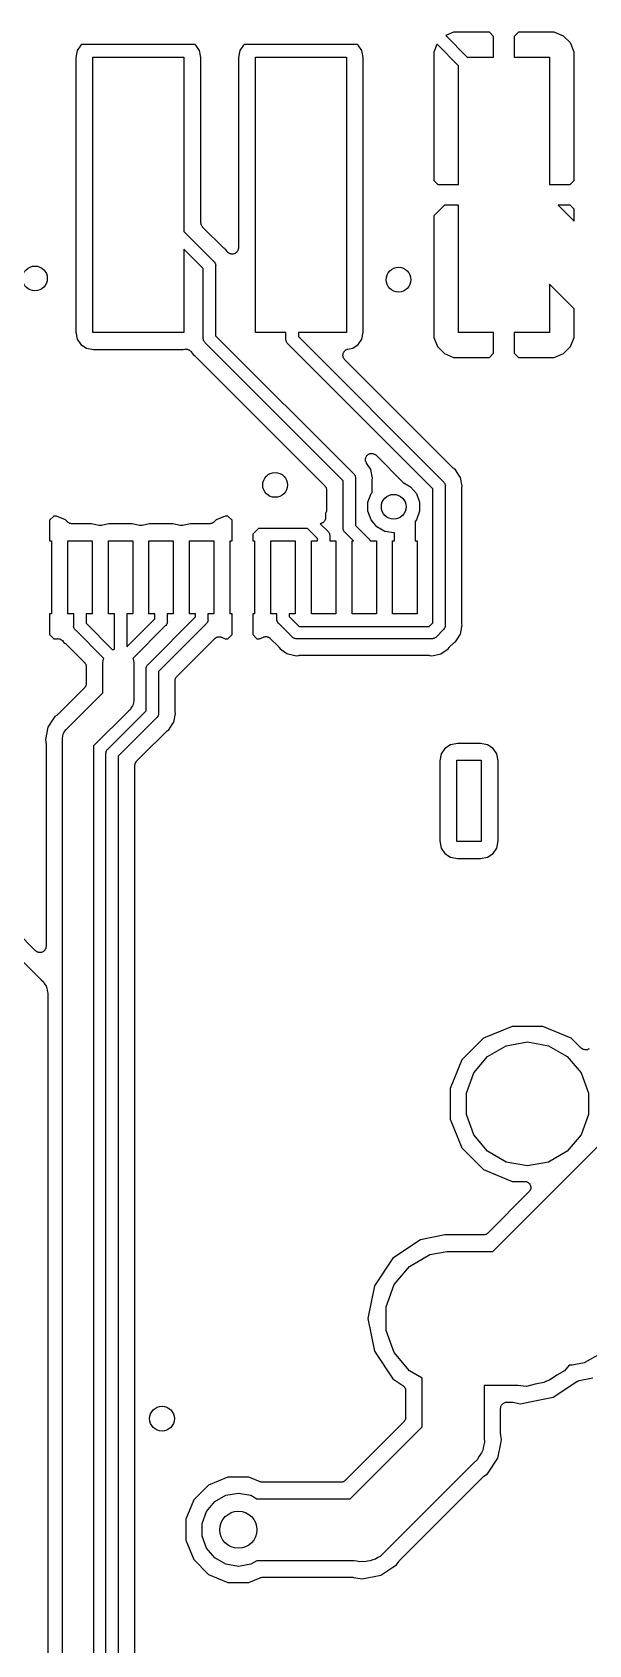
# Model space of a CAD drawing. Extents: x 86.1 to 122.5, y -104.2 to -55.1.
# Drawn here: x 99.31 to 106.16, y -91.46 to -71.62 of the extents above; entities that cross this region are included whole.
import ezdxf

# ---------------------------------------------------------------- set-up
doc = ezdxf.new("R2010")
doc.units = 0
doc.header["$MEASUREMENT"] = 0
doc.layers.add('BLACK', color=7, linetype='CONTINUOUS')

msp = doc.modelspace()

# ---------------------------------------------------------------- linework, layer by layer
at = {"layer": 'BLACK', "linetype": 'CONTINUOUS'}
for p, q in [((99.9062, -71.7804), (99.8613, -71.8476)), ((99.915, -71.7745), (99.9062, -71.7804)), ((101.31, -71.7745), (99.915, -71.7745)), ((101.319, -71.7804), (101.31, -71.7745)), ((101.364, -71.8476), (101.319, -71.7804)), ((101.906, -71.7804), (101.861, -71.8476)), ((101.915, -71.7745), (101.906, -71.7804)), ((103.31, -71.7745), (101.915, -71.7745)), ((103.319, -71.7804), (103.31, -71.7745)), ((103.364, -71.8476), (103.319, -71.7804)), ((104.286, -71.7745), (104.248, -71.8663)), ((104.293, -71.7745), (104.286, -71.7745)), ((104.553, -72.0347), (104.293, -71.7745)), ((104.492, -71.6221), (104.396, -71.6621)), ((104.396, -71.6621), (104.66, -71.9269)), ((104.935, -71.6221), (104.492, -71.6221)), ((104.986, -71.6727), (104.935, -71.6221)), ((104.986, -71.9269), (104.986, -71.6727)), ((105.29, -71.6221), (105.24, -71.6727)), ((105.24, -71.6727), (105.24, -71.9269)), ((105.733, -71.6221), (105.29, -71.6221)), ((105.845, -71.6685), (105.733, -71.6221)), ((105.931, -71.7542), (105.845, -71.6685)), ((105.977, -71.8663), (105.931, -71.7542)), ((99.8613, -71.8476), (99.844, -71.9344)), ((99.844, -71.9344), (99.844, -75.3094)), ((100.053, -75.3169), (100.053, -71.9269)), ((100.053, -71.9269), (101.173, -71.9269)), ((101.173, -71.9269), (101.173, -74.0741)), ((101.381, -71.9344), (101.364, -71.8476)), ((101.381, -73.9639), (101.381, -71.9344)), ((101.861, -71.8476), (101.844, -71.9344)), ((101.844, -71.9344), (101.844, -74.2758)), ((102.053, -75.3169), (102.053, -71.9269)), ((102.053, -71.9269), (103.173, -71.9269)), ((103.173, -71.9269), (103.173, -75.3169)), ((103.368, -71.866), (103.364, -71.8476)), ((103.368, -71.866), (103.368, -71.866)), ((103.381, -71.9344), (103.368, -71.866)), ((103.381, -75.3094), (103.381, -71.9344)), ((104.248, -71.8663), (104.248, -73.4443)), ((104.66, -71.9269), (104.986, -71.9269)), ((105.24, -71.9269), (105.673, -71.9269)), ((105.673, -71.9269), (105.673, -73.4949)), ((105.977, -73.4443), (105.977, -71.8663)), ((104.553, -73.4949), (104.553, -72.0347)), ((104.248, -73.4443), (104.299, -73.4949)), ((104.299, -73.4949), (104.553, -73.4949)), ((105.673, -73.4949), (105.927, -73.4949)), ((105.927, -73.4949), (105.977, -73.4443)), ((104.381, -73.7489), (104.248, -73.8821)), ((104.553, -73.7489), (104.381, -73.7489)), ((104.553, -75.3169), (104.553, -73.7489)), ((105.779, -73.7489), (105.977, -73.9479)), ((105.927, -73.7489), (105.779, -73.7489)), ((105.977, -73.7995), (105.927, -73.7489)), ((101.382, -73.9672), (101.381, -73.9639)), ((101.382, -73.9705), (101.382, -73.9672)), ((101.384, -73.9801), (101.382, -73.9705)), ((101.386, -73.9899), (101.384, -73.9801)), ((104.248, -73.8821), (104.248, -75.3775)), ((105.977, -73.9479), (105.977, -73.7995)), ((101.173, -74.0741), (101.54, -74.4412)), ((101.388, -73.9928), (101.386, -73.9899)), ((101.389, -73.9961), (101.388, -73.9928)), ((101.394, -74.0042), (101.389, -73.9961)), ((101.399, -74.0129), (101.394, -74.0042)), ((101.402, -74.015), (101.399, -74.0129)), ((101.404, -74.0178), (101.402, -74.015)), ((101.661, -74.2751), (101.404, -74.0178)), ((101.412, -74.529), (101.173, -74.2897)), ((101.173, -74.2897), (101.173, -75.3169)), ((101.667, -74.2794), (101.661, -74.2751)), ((101.673, -74.2846), (101.667, -74.2794)), ((101.69, -74.296), (101.673, -74.2846)), ((101.701, -74.3131), (101.69, -74.296)), ((101.704, -74.3181), (101.701, -74.3131)), ((101.701, -74.3131), (101.701, -74.3131)), ((101.707, -74.3212), (101.704, -74.3181)), ((101.709, -74.3248), (101.707, -74.3212)), ((101.716, -74.3307), (101.709, -74.3248)), ((101.723, -74.3373), (101.716, -74.3307)), ((101.727, -74.3391), (101.723, -74.3373)), ((101.73, -74.3418), (101.727, -74.3391)), ((101.738, -74.3449), (101.73, -74.3418)), ((101.746, -74.349), (101.738, -74.3449)), ((101.751, -74.3494), (101.746, -74.349)), ((101.755, -74.3509), (101.751, -74.3494)), ((101.764, -74.3509), (101.755, -74.3509)), ((101.773, -74.3519), (101.764, -74.3509)), ((101.777, -74.3509), (101.773, -74.3519)), ((101.781, -74.3509), (101.777, -74.3509)), ((101.79, -74.3477), (101.781, -74.3509)), ((101.799, -74.3456), (101.79, -74.3477)), ((101.802, -74.3432), (101.799, -74.3456)), ((101.806, -74.3418), (101.802, -74.3432)), ((101.813, -74.3359), (101.806, -74.3418)), ((101.821, -74.3309), (101.813, -74.3359)), ((101.823, -74.3275), (101.821, -74.3309)), ((101.826, -74.3248), (101.823, -74.3275)), ((101.831, -74.3169), (101.826, -74.3248)), ((101.836, -74.3095), (101.831, -74.3169)), ((101.837, -74.3055), (101.836, -74.3095)), ((101.839, -74.3019), (101.837, -74.3055)), ((101.841, -74.2929), (101.839, -74.3019)), ((101.844, -74.2841), (101.841, -74.2929)), ((101.844, -74.2758), (101.843, -74.2799)), ((101.843, -74.2799), (101.844, -74.2841)), ((101.412, -75.3831), (101.412, -74.529)), ((101.54, -74.4412), (101.548, -74.4477)), ((101.548, -74.4477), (101.553, -74.4565)), ((101.553, -74.4565), (101.558, -74.4647)), ((101.558, -74.4647), (101.559, -74.468)), ((101.559, -74.468), (101.561, -74.471)), ((101.561, -74.471), (101.563, -74.4809)), ((101.563, -74.4809), (101.565, -74.4907)), ((101.565, -74.4907), (101.564, -74.5007)), ((101.564, -74.5007), (101.564, -75.3549)), ((105.977, -75.0255), (105.673, -74.7207)), ((105.673, -74.7207), (105.673, -75.3169)), ((105.977, -75.3775), (105.977, -75.0255)), ((99.844, -75.3094), (99.8613, -75.3962)), ((101.173, -75.3169), (100.053, -75.3169)), ((101.564, -75.3549), (103.261, -77.0517)), ((102.429, -75.3169), (102.053, -75.3169)), ((102.429, -75.394), (102.429, -75.3169)), ((103.173, -75.3169), (102.582, -75.3169)), ((102.582, -75.3169), (102.582, -75.3658)), ((102.582, -75.3658), (104.366, -77.1501)), ((103.364, -75.3962), (103.381, -75.3094)), ((104.986, -75.3169), (104.553, -75.3169)), ((104.986, -75.5711), (104.986, -75.3169)), ((105.673, -75.3169), (105.24, -75.3169)), ((105.24, -75.3169), (105.24, -75.5711)), ((99.8613, -75.3962), (99.9062, -75.4634)), ((99.9062, -75.4634), (99.9734, -75.5083)), ((99.9734, -75.5083), (100.06, -75.5256)), ((100.06, -75.5256), (101.165, -75.5256)), ((101.165, -75.5256), (101.186, -75.5215)), ((101.186, -75.5215), (101.191, -75.5214)), ((101.191, -75.5214), (101.196, -75.5202)), ((101.196, -75.5202), (101.204, -75.5211)), ((101.204, -75.5211), (101.212, -75.5209)), ((101.212, -75.5209), (101.217, -75.5225)), ((101.217, -75.5225), (101.222, -75.523)), ((101.222, -75.523), (101.229, -75.5267)), ((101.229, -75.5267), (101.237, -75.5294)), ((101.237, -75.5294), (101.241, -75.5325)), ((101.241, -75.5325), (101.246, -75.5348)), ((101.246, -75.5348), (101.252, -75.5408)), ((101.252, -75.5408), (101.258, -75.546)), ((101.258, -75.546), (101.261, -75.5502)), ((101.261, -75.5502), (101.264, -75.5539)), ((101.264, -75.5539), (101.287, -75.5879)), ((101.411, -75.3932), (101.412, -75.3831)), ((101.414, -75.403), (101.411, -75.3932)), ((101.416, -75.4129), (101.414, -75.403)), ((101.417, -75.4159), (101.416, -75.4129)), ((101.418, -75.4192), (101.417, -75.4159)), ((101.424, -75.4274), (101.418, -75.4192)), ((101.429, -75.4362), (101.424, -75.4274)), ((101.437, -75.4427), (101.429, -75.4362)), ((103.134, -77.1395), (101.437, -75.4427)), ((102.429, -75.4041), (102.429, -75.394)), ((102.431, -75.4139), (102.429, -75.4041)), ((102.433, -75.4238), (102.431, -75.4139)), ((102.435, -75.4268), (102.433, -75.4238)), ((102.436, -75.4301), (102.435, -75.4268)), ((102.441, -75.4383), (102.436, -75.4301)), ((102.446, -75.4471), (102.441, -75.4383)), ((102.454, -75.4536), (102.446, -75.4471)), ((104.238, -77.2379), (102.454, -75.4536)), ((103.133, -75.5754), (103.134, -75.5731)), ((103.134, -75.5706), (103.139, -75.5611)), ((103.134, -75.5731), (103.134, -75.5706)), ((103.139, -75.5611), (103.144, -75.5514)), ((103.144, -75.5514), (103.146, -75.5496)), ((103.146, -75.5496), (103.147, -75.5474)), ((103.147, -75.5474), (103.155, -75.5403)), ((103.155, -75.5403), (103.163, -75.5327)), ((103.163, -75.5327), (103.165, -75.5316)), ((103.165, -75.5316), (103.167, -75.5299)), ((103.167, -75.5299), (103.177, -75.526)), ((103.177, -75.526), (103.187, -75.5215)), ((103.187, -75.5215), (103.189, -75.5213)), ((103.189, -75.5213), (103.191, -75.5204)), ((103.191, -75.5204), (103.252, -75.5083)), ((103.252, -75.5083), (103.319, -75.4634)), ((103.319, -75.4634), (103.364, -75.3962)), ((104.248, -75.3775), (104.294, -75.4896)), ((104.294, -75.4896), (104.38, -75.5753)), ((104.935, -75.6217), (104.986, -75.5711)), ((105.24, -75.5711), (105.29, -75.6217)), ((105.845, -75.5753), (105.931, -75.4896)), ((105.931, -75.4896), (105.977, -75.3775)), ((101.287, -75.5879), (101.304, -75.5993)), ((101.304, -75.5993), (101.309, -75.6045)), ((101.309, -75.6045), (101.315, -75.6088)), ((101.315, -75.6088), (102.908, -77.2014)), ((103.13, -75.5968), (103.132, -75.5861)), ((103.131, -75.5992), (103.13, -75.5968)), ((103.13, -75.6017), (103.131, -75.5992)), ((103.133, -75.6121), (103.13, -75.6017)), ((103.132, -75.5861), (103.133, -75.5754)), ((103.135, -75.6227), (103.133, -75.6121)), ((103.137, -75.6249), (103.135, -75.6227)), ((103.137, -75.6273), (103.137, -75.6249)), ((103.143, -75.6361), (103.137, -75.6273)), ((103.149, -75.6453), (103.143, -75.6361)), ((103.151, -75.6469), (103.149, -75.6453)), ((103.152, -75.649), (103.151, -75.6469)), ((103.84, -76.3364), (103.152, -75.649)), ((104.38, -75.5753), (104.492, -75.6217)), ((104.492, -75.6217), (104.935, -75.6217)), ((105.29, -75.6217), (105.733, -75.6217)), ((105.733, -75.6217), (105.845, -75.5753)), ((104.487, -76.984), (103.84, -76.3364)), ((103.84, -76.3364), (103.84, -76.3364)), ((103.409, -76.8708), (103.41, -76.8652)), ((103.409, -76.8783), (103.409, -76.8708)), ((103.409, -76.8858), (103.409, -76.8783)), ((103.41, -76.8914), (103.409, -76.8858)), ((103.41, -76.8652), (103.411, -76.8594)), ((103.41, -76.8972), (103.41, -76.8914)), ((103.414, -76.9041), (103.41, -76.8972)), ((103.411, -76.8594), (103.414, -76.8526)), ((103.414, -76.8526), (103.416, -76.8454)), ((103.415, -76.9113), (103.414, -76.9041)), ((103.419, -76.9161), (103.415, -76.9113)), ((103.416, -76.8454), (103.42, -76.8407)), ((103.421, -76.9215), (103.419, -76.9161)), ((103.42, -76.8407), (103.422, -76.8354)), ((103.473, -76.999), (103.421, -76.9215)), ((103.422, -76.8354), (103.427, -76.8301)), ((103.427, -76.8301), (103.432, -76.8241)), ((103.432, -76.8241), (103.437, -76.8208)), ((103.437, -76.8208), (103.441, -76.8167)), ((103.441, -76.8167), (103.448, -76.8135)), ((103.448, -76.8135), (103.454, -76.8094)), ((103.454, -76.8094), (103.459, -76.808)), ((103.459, -76.808), (103.465, -76.8055)), ((103.465, -76.8055), (103.472, -76.8049)), ((103.472, -76.8049), (103.48, -76.8031)), ((103.48, -76.8031), (103.485, -76.8037)), ((103.485, -76.8037), (103.491, -76.8032)), ((103.491, -76.8032), (103.498, -76.8051)), ((103.498, -76.8051), (103.506, -76.806)), ((103.506, -76.806), (103.511, -76.8085)), ((103.511, -76.8085), (103.517, -76.8101)), ((103.517, -76.8101), (103.523, -76.8144)), ((103.523, -76.8144), (103.53, -76.8177)), ((103.53, -76.8177), (103.534, -76.8219)), ((103.534, -76.8219), (103.538, -76.8252)), ((103.538, -76.8252), (103.874, -77.1607)), ((103.134, -77.6622), (103.134, -77.1395)), ((103.261, -77.0517), (103.269, -77.0582)), ((103.269, -77.0582), (103.274, -77.067)), ((103.274, -77.067), (103.28, -77.0753)), ((103.28, -77.0753), (103.281, -77.0786)), ((103.281, -77.0786), (103.282, -77.0815)), ((103.282, -77.0815), (103.284, -77.0915)), ((103.284, -77.0915), (103.287, -77.1012)), ((103.287, -77.1012), (103.286, -77.1113)), ((103.286, -77.1113), (103.286, -77.6897)), ((103.491, -77.0878), (103.473, -76.999)), ((103.489, -77.143), (103.49, -77.1356)), ((103.489, -77.2831), (103.489, -77.143)), ((103.49, -77.1356), (103.491, -77.1281)), ((103.495, -77.108), (103.491, -77.0878)), ((103.491, -77.0878), (103.491, -77.0878)), ((103.491, -77.1281), (103.495, -77.108)), ((104.366, -77.1501), (104.374, -77.1566)), ((104.374, -77.1566), (104.379, -77.1654)), ((104.494, -76.9883), (104.487, -76.984)), ((104.499, -76.9935), (104.494, -76.9883)), ((104.516, -77.0049), (104.499, -76.9935)), ((104.567, -77.0811), (104.516, -77.0049)), ((104.578, -77.0973), (104.567, -77.0811)), ((104.6, -77.2064), (104.578, -77.0973)), ((102.908, -77.2014), (102.91, -77.2041)), ((102.91, -77.2041), (102.913, -77.2063)), ((102.913, -77.2063), (102.917, -77.2149)), ((102.917, -77.2149), (102.923, -77.2231)), ((102.923, -77.2231), (102.924, -77.2263)), ((102.924, -77.2263), (102.926, -77.2292)), ((102.926, -77.2292), (102.927, -77.239)), ((102.927, -77.239), (102.93, -77.2486)), ((102.93, -77.2486), (102.93, -77.252)), ((102.93, -77.252), (102.93, -77.2553)), ((102.93, -77.2553), (102.93, -77.497)), ((103.438, -77.4032), (103.477, -77.298)), ((103.477, -77.298), (103.489, -77.2831)), ((103.874, -77.1607), (103.963, -77.2122)), ((103.963, -77.2122), (104.035, -77.298)), ((104.035, -77.298), (104.073, -77.4032)), ((104.238, -78.8861), (104.238, -77.2379)), ((104.379, -77.1654), (104.385, -77.1737)), ((104.385, -77.1737), (104.386, -77.1769)), ((104.386, -77.1769), (104.387, -77.1799)), ((104.387, -77.1799), (104.389, -77.1899)), ((104.389, -77.1899), (104.392, -77.1996)), ((104.392, -77.1996), (104.391, -77.2097)), ((104.391, -77.2097), (104.391, -78.9143)), ((104.594, -77.2414), (104.595, -77.234)), ((104.594, -78.8826), (104.594, -77.2414)), ((104.595, -77.234), (104.596, -77.2265)), ((104.596, -77.2265), (104.6, -77.2064)), ((102.92, -77.5351), (102.918, -77.5374)), ((102.918, -77.5374), (102.918, -77.5922)), ((102.922, -77.5288), (102.92, -77.5351)), ((102.926, -77.5231), (102.922, -77.5288)), ((102.927, -77.5165), (102.926, -77.5231)), ((102.929, -77.5102), (102.927, -77.5165)), ((102.93, -77.497), (102.929, -77.5036)), ((102.929, -77.5036), (102.929, -77.5102)), ((103.438, -77.5152), (103.438, -77.4032)), ((103.477, -77.6204), (103.438, -77.5152)), ((104.073, -77.5152), (104.035, -77.6204)), ((104.073, -77.4032), (104.073, -77.5152)), ((99.5704, -77.5732), (99.5198, -77.6238)), ((99.5198, -77.6238), (99.5198, -77.878)), ((99.6034, -77.5732), (99.5704, -77.5732)), ((99.7155, -77.6196), (99.6034, -77.5732)), ((99.7429, -77.647), (99.7155, -77.6196)), ((99.7456, -77.6489), (99.7429, -77.647)), ((99.7478, -77.6515), (99.7456, -77.6489)), ((99.7564, -77.6565), (99.7478, -77.6515)), ((99.7645, -77.6622), (99.7564, -77.6565)), ((99.7678, -77.6631), (99.7645, -77.6622)), ((99.7707, -77.6647), (99.7678, -77.6631)), ((99.7805, -77.6665), (99.7707, -77.6647)), ((99.7901, -77.669), (99.7805, -77.6665)), ((99.7934, -77.6687), (99.7901, -77.669)), ((99.7967, -77.6693), (99.7934, -77.6687)), ((100.035, -77.6693), (99.7967, -77.6693)), ((100.128, -77.6878), (100.035, -77.6693)), ((100.13, -77.6878), (100.128, -77.6878)), ((100.131, -77.6883), (100.13, -77.6878)), ((100.143, -77.6881), (100.131, -77.6883)), ((100.154, -77.6883), (100.143, -77.6881)), ((100.156, -77.6878), (100.154, -77.6883)), ((100.158, -77.6878), (100.156, -77.6878)), ((100.25, -77.6693), (100.158, -77.6878)), ((100.535, -77.6693), (100.25, -77.6693)), ((100.628, -77.6878), (100.535, -77.6693)), ((100.63, -77.6878), (100.628, -77.6878)), ((100.631, -77.6883), (100.63, -77.6878)), ((100.643, -77.6881), (100.631, -77.6883)), ((100.654, -77.6883), (100.643, -77.6881)), ((100.656, -77.6878), (100.654, -77.6883)), ((100.658, -77.6878), (100.656, -77.6878)), ((100.75, -77.6693), (100.658, -77.6878)), ((101.035, -77.6693), (100.75, -77.6693)), ((101.128, -77.6878), (101.035, -77.6693)), ((101.13, -77.6878), (101.128, -77.6878)), ((101.131, -77.6883), (101.13, -77.6878)), ((101.143, -77.6881), (101.131, -77.6883)), ((101.154, -77.6883), (101.143, -77.6881)), ((101.156, -77.6878), (101.154, -77.6883)), ((101.158, -77.6878), (101.156, -77.6878)), ((101.25, -77.6693), (101.158, -77.6878)), ((101.489, -77.6693), (101.25, -77.6693)), ((101.492, -77.6687), (101.489, -77.6693)), ((101.495, -77.669), (101.492, -77.6687)), ((101.505, -77.6665), (101.495, -77.669)), ((101.515, -77.6647), (101.505, -77.6665)), ((101.518, -77.6631), (101.515, -77.6647)), ((101.521, -77.6622), (101.518, -77.6631)), ((101.529, -77.6565), (101.521, -77.6622)), ((101.538, -77.6515), (101.529, -77.6565)), ((101.54, -77.6489), (101.538, -77.6515)), ((101.543, -77.647), (101.54, -77.6489)), ((101.57, -77.6196), (101.543, -77.647)), ((101.682, -77.5732), (101.57, -77.6196)), ((101.715, -77.5732), (101.682, -77.5732)), ((101.766, -77.6238), (101.715, -77.5732)), ((101.766, -77.878), (101.766, -77.6238)), ((102.091, -77.7256), (102.02, -77.7973)), ((102.694, -77.7256), (102.091, -77.7256)), ((102.817, -77.8481), (102.694, -77.7256)), ((102.855, -77.6673), (102.851, -77.6673)), ((102.851, -77.6673), (102.944, -77.7603)), ((102.858, -77.6661), (102.855, -77.6673)), ((102.862, -77.6659), (102.858, -77.6661)), ((102.871, -77.6616), (102.862, -77.6659)), ((102.88, -77.6582), (102.871, -77.6616)), ((102.883, -77.6561), (102.88, -77.6582)), ((102.886, -77.6547), (102.883, -77.6561)), ((102.893, -77.6476), (102.886, -77.6547)), ((102.9, -77.6412), (102.893, -77.6476)), ((102.902, -77.6383), (102.9, -77.6412)), ((102.904, -77.636), (102.902, -77.6383)), ((102.909, -77.6269), (102.904, -77.636)), ((102.914, -77.6183), (102.909, -77.6269)), ((102.916, -77.612), (102.914, -77.615)), ((102.914, -77.615), (102.914, -77.6183)), ((102.918, -77.5922), (102.916, -77.6021)), ((102.916, -77.6021), (102.916, -77.612)), ((103.133, -77.728), (103.134, -77.718)), ((103.135, -77.7378), (103.133, -77.728)), ((103.134, -77.718), (103.134, -77.6622)), ((103.137, -77.7478), (103.135, -77.7378)), ((103.139, -77.7507), (103.137, -77.7478)), ((103.14, -77.754), (103.139, -77.7507)), ((103.145, -77.7623), (103.14, -77.754)), ((103.286, -77.6897), (103.444, -77.8481)), ((103.549, -77.7061), (103.477, -77.6204)), ((103.646, -77.7621), (103.549, -77.7061)), ((104.035, -77.6204), (104.02, -77.6385)), ((104.02, -77.6385), (104.02, -77.878)), ((99.5198, -77.878), (99.5428, -77.878)), ((99.5428, -77.878), (99.5428, -78.778)), ((99.7428, -78.778), (99.7428, -77.878)), ((99.7428, -77.878), (100.043, -77.878)), ((100.043, -77.878), (100.043, -78.778)), ((100.243, -78.778), (100.243, -77.878)), ((100.243, -77.878), (100.543, -77.878)), ((100.543, -77.878), (100.543, -78.778)), ((100.743, -78.778), (100.743, -77.878)), ((100.743, -77.878), (101.043, -77.878)), ((101.043, -77.878), (101.043, -78.778)), ((101.243, -78.778), (101.243, -77.878)), ((101.243, -77.878), (101.543, -77.878)), ((101.543, -77.878), (101.543, -78.778)), ((101.743, -78.778), (101.743, -77.878)), ((101.743, -77.878), (101.766, -77.878)), ((102.02, -77.7973), (102.02, -77.878)), ((102.02, -77.878), (102.043, -77.878)), ((102.043, -77.878), (102.043, -78.778)), ((102.243, -78.778), (102.243, -77.878)), ((102.243, -77.878), (102.543, -77.878)), ((102.543, -77.878), (102.543, -78.778)), ((102.743, -78.778), (102.743, -77.878)), ((102.743, -77.878), (102.817, -77.878)), ((102.817, -77.878), (102.817, -77.8481)), ((102.944, -77.7603), (102.952, -77.7668)), ((102.952, -77.7668), (102.957, -77.7755)), ((102.957, -77.7755), (102.963, -77.7838)), ((102.963, -77.7838), (102.964, -77.7871)), ((102.964, -77.7871), (102.966, -77.7901)), ((102.966, -77.7901), (102.967, -77.8)), ((102.967, -77.8), (102.97, -77.8098)), ((102.97, -77.8098), (102.969, -77.8198)), ((102.969, -77.8198), (102.969, -77.878)), ((102.969, -77.878), (103.043, -77.878)), ((103.043, -77.878), (103.043, -78.778)), ((103.15, -77.771), (103.145, -77.7623)), ((103.158, -77.7775), (103.15, -77.771)), ((103.259, -77.878), (103.158, -77.7775)), ((103.243, -78.778), (103.243, -77.878)), ((103.243, -77.878), (103.259, -77.878)), ((103.444, -77.8481), (103.452, -77.8546)), ((103.452, -77.8546), (103.457, -77.8634)), ((103.457, -77.8634), (103.463, -77.8717)), ((103.463, -77.8717), (103.464, -77.8749)), ((103.464, -77.8749), (103.466, -77.8779)), ((103.466, -77.8779), (103.466, -77.878)), ((103.466, -77.878), (103.543, -77.878)), ((103.543, -77.878), (103.543, -78.778)), ((103.756, -77.7816), (103.646, -77.7621)), ((103.743, -78.778), (103.743, -77.878)), ((103.743, -77.878), (103.766, -77.878)), ((103.766, -77.7798), (103.756, -77.7816)), ((103.766, -77.878), (103.766, -77.7798)), ((104.02, -77.878), (104.043, -77.878)), ((104.043, -77.878), (104.043, -78.778)), ((99.5428, -78.778), (99.5198, -78.778)), ((99.5198, -78.778), (99.5198, -79.0322)), ((99.8166, -78.778), (99.7428, -78.778)), ((99.8157, -78.9293), (99.8166, -78.9192)), ((99.8183, -78.9391), (99.8157, -78.9293)), ((99.8166, -78.9192), (99.8166, -78.778)), ((99.8201, -78.949), (99.8183, -78.9391)), ((100.043, -78.778), (99.969, -78.778)), ((99.969, -78.778), (99.969, -78.891)), ((99.969, -78.891), (100.296, -79.2179)), ((100.317, -78.778), (100.243, -78.778)), ((100.317, -79.2104), (100.317, -78.778)), ((100.543, -78.778), (100.469, -78.778)), ((100.469, -78.778), (100.469, -79.1841)), ((100.469, -79.1841), (100.817, -78.8365)), ((100.944, -78.9243), (100.544, -79.3242)), ((100.733, -79.3975), (101.317, -78.814)), ((100.817, -78.778), (100.743, -78.778)), ((100.817, -78.8365), (100.817, -78.778)), ((101.444, -78.9018), (100.861, -79.4853)), ((100.952, -78.9178), (100.944, -78.9243)), ((100.957, -78.9091), (100.952, -78.9178)), ((100.963, -78.9008), (100.957, -78.9091)), ((100.964, -78.8975), (100.963, -78.9008)), ((100.966, -78.8945), (100.964, -78.8975)), ((100.967, -78.8846), (100.966, -78.8945)), ((100.97, -78.8748), (100.967, -78.8846)), ((101.043, -78.778), (100.969, -78.778)), ((100.969, -78.778), (100.969, -78.8648)), ((100.969, -78.8648), (100.97, -78.8748)), ((101.317, -78.778), (101.243, -78.778)), ((101.317, -78.814), (101.317, -78.778)), ((101.452, -78.8953), (101.444, -78.9018)), ((101.457, -78.8866), (101.452, -78.8953)), ((101.463, -78.8783), (101.457, -78.8866)), ((101.464, -78.875), (101.463, -78.8783)), ((101.466, -78.8721), (101.464, -78.875)), ((101.467, -78.8621), (101.466, -78.8721)), ((101.47, -78.8523), (101.467, -78.8621)), ((101.543, -78.778), (101.469, -78.778)), ((101.469, -78.778), (101.469, -78.8423)), ((101.469, -78.8423), (101.47, -78.8523)), ((101.766, -78.778), (101.743, -78.778)), ((101.766, -79.0322), (101.766, -78.778)), ((102.043, -78.778), (102.02, -78.778)), ((102.02, -78.778), (102.02, -79.0322)), ((102.317, -78.778), (102.243, -78.778)), ((102.316, -78.8462), (102.317, -78.8361)), ((102.318, -78.856), (102.316, -78.8462)), ((102.317, -78.8361), (102.317, -78.778)), ((102.32, -78.8659), (102.318, -78.856)), ((102.322, -78.8689), (102.32, -78.8659)), ((102.323, -78.8722), (102.322, -78.8689)), ((102.328, -78.8805), (102.323, -78.8722)), ((102.334, -78.8892), (102.328, -78.8805)), ((102.341, -78.8957), (102.334, -78.8892)), ((102.504, -79.0581), (102.341, -78.8957)), ((102.543, -78.778), (102.469, -78.778)), ((102.469, -78.778), (102.469, -78.8079)), ((102.469, -78.8079), (102.591, -78.9304)), ((102.591, -78.9304), (104.194, -78.9304)), ((103.043, -78.778), (102.743, -78.778)), ((103.543, -78.778), (103.243, -78.778)), ((104.043, -78.778), (103.743, -78.778)), ((104.194, -78.9304), (104.238, -78.8861)), ((104.387, -78.9441), (104.386, -78.9471)), ((104.389, -78.9341), (104.387, -78.9441)), ((104.392, -78.9244), (104.389, -78.9341)), ((104.391, -78.9143), (104.392, -78.9244)), ((104.578, -79.0267), (104.596, -78.9378)), ((104.595, -78.89), (104.594, -78.8826)), ((104.596, -78.8975), (104.595, -78.89)), ((104.6, -78.9176), (104.596, -78.8975)), ((104.596, -78.9378), (104.6, -78.9176)), ((104.596, -78.9378), (104.596, -78.9378)), ((99.5198, -79.0322), (99.5704, -79.0828)), ((99.5704, -79.0828), (99.6118, -79.0828)), ((99.6118, -79.0828), (99.6171, -79.0815)), ((99.6171, -79.0815), (99.618, -79.0816)), ((99.618, -79.0816), (99.6188, -79.0814)), ((99.6188, -79.0814), (99.6311, -79.083)), ((99.6311, -79.083), (99.6435, -79.0844)), ((99.6435, -79.0844), (99.6442, -79.0848)), ((99.6442, -79.0848), (99.6451, -79.0849)), ((99.6451, -79.0849), (99.656, -79.0906)), ((99.656, -79.0906), (99.6672, -79.0961)), ((99.6672, -79.0961), (99.6678, -79.0967)), ((99.6678, -79.0967), (99.6685, -79.0971)), ((99.6685, -79.0971), (99.6769, -79.1062)), ((99.6769, -79.1062), (99.6855, -79.1152)), ((99.6855, -79.1152), (99.6914, -79.124)), ((99.6914, -79.124), (99.7084, -79.1354)), ((99.7084, -79.1354), (99.7139, -79.1406)), ((99.7139, -79.1406), (99.72, -79.1449)), ((99.8218, -78.952), (99.8201, -78.949)), ((99.8227, -78.9553), (99.8218, -78.952)), ((99.8285, -78.9635), (99.8227, -78.9553)), ((99.8335, -78.9723), (99.8285, -78.9635)), ((99.8413, -78.9788), (99.8335, -78.9723)), ((100.187, -79.3242), (99.8413, -78.9788)), ((101.086, -79.5471), (101.553, -79.0803)), ((101.553, -79.0803), (101.557, -79.0774)), ((101.557, -79.0774), (101.561, -79.0737)), ((101.561, -79.0737), (101.568, -79.0699)), ((101.568, -79.0699), (101.575, -79.0651)), ((101.575, -79.0651), (101.58, -79.0638)), ((101.58, -79.0638), (101.584, -79.0615)), ((101.584, -79.0615), (101.592, -79.0604)), ((101.592, -79.0604), (101.6, -79.0583)), ((101.6, -79.0583), (101.605, -79.0587)), ((101.605, -79.0587), (101.61, -79.0581)), ((101.61, -79.0581), (101.619, -79.0599)), ((101.619, -79.0599), (101.627, -79.0606)), ((101.627, -79.0606), (101.631, -79.0627)), ((101.631, -79.0627), (101.636, -79.0638)), ((101.636, -79.0638), (101.682, -79.0828)), ((101.682, -79.0828), (101.715, -79.0828)), ((101.715, -79.0828), (101.766, -79.0322)), ((102.02, -79.0322), (102.07, -79.0828)), ((102.07, -79.0828), (102.103, -79.0828)), ((102.103, -79.0828), (102.154, -79.062)), ((102.154, -79.062), (102.159, -79.0609)), ((102.159, -79.0609), (102.163, -79.0588)), ((102.163, -79.0588), (102.171, -79.0581)), ((102.171, -79.0581), (102.179, -79.0563)), ((102.179, -79.0563), (102.184, -79.0569)), ((102.184, -79.0569), (102.189, -79.0565)), ((102.189, -79.0565), (102.197, -79.0586)), ((102.197, -79.0586), (102.206, -79.0597)), ((102.206, -79.0597), (102.21, -79.062)), ((102.21, -79.062), (102.215, -79.0633)), ((102.215, -79.0633), (102.222, -79.0681)), ((102.222, -79.0681), (102.229, -79.0719)), ((102.229, -79.0719), (102.233, -79.0756)), ((102.233, -79.0756), (102.237, -79.0785)), ((102.237, -79.0785), (102.338, -79.1794)), ((102.51, -79.0659), (102.504, -79.0581)), ((102.519, -79.0709), (102.51, -79.0659)), ((102.527, -79.0767), (102.519, -79.0709)), ((102.531, -79.0776), (102.527, -79.0767)), ((102.533, -79.0793), (102.531, -79.0776)), ((102.543, -79.0811), (102.533, -79.0793)), ((102.553, -79.0837), (102.543, -79.0811)), ((102.563, -79.0828), (102.553, -79.0837)), ((104.222, -79.0828), (102.563, -79.0828)), ((104.232, -79.0837), (104.222, -79.0828)), ((104.242, -79.0811), (104.232, -79.0837)), ((104.252, -79.0793), (104.242, -79.0811)), ((104.255, -79.0776), (104.252, -79.0793)), ((104.258, -79.0767), (104.255, -79.0776)), ((104.267, -79.0709), (104.258, -79.0767)), ((104.275, -79.0659), (104.267, -79.0709)), ((104.282, -79.0581), (104.275, -79.0659)), ((104.366, -78.9739), (104.282, -79.0581)), ((104.374, -78.9674), (104.366, -78.9739)), ((104.379, -78.9586), (104.374, -78.9674)), ((104.385, -78.9503), (104.379, -78.9586)), ((104.386, -78.9471), (104.385, -78.9503)), ((104.448, -79.1794), (104.487, -79.14)), ((104.487, -79.14), (104.494, -79.1357)), ((104.494, -79.1357), (104.499, -79.1305)), ((104.499, -79.1305), (104.516, -79.1191)), ((104.516, -79.1191), (104.578, -79.0267)), ((99.72, -79.1449), (99.9495, -79.3744)), ((100.175, -79.3787), (100.184, -79.3292)), ((100.184, -79.3292), (100.187, -79.3242)), ((100.296, -79.2179), (100.317, -79.2104)), ((100.544, -79.3242), (100.547, -79.3292)), ((100.547, -79.3292), (100.556, -79.3787)), ((102.338, -79.1794), (102.342, -79.1855)), ((102.342, -79.1855), (102.347, -79.191)), ((102.347, -79.191), (102.358, -79.208)), ((102.358, -79.208), (102.44, -79.2628)), ((102.44, -79.2628), (102.451, -79.2698)), ((102.451, -79.2698), (102.56, -79.2915)), ((102.56, -79.2915), (102.58, -79.2875)), ((102.58, -79.2875), (102.588, -79.2873)), ((102.588, -79.2873), (102.595, -79.286)), ((102.595, -79.286), (104.191, -79.286)), ((104.191, -79.286), (104.198, -79.2873)), ((104.198, -79.2873), (104.206, -79.2875)), ((104.206, -79.2875), (104.226, -79.2915)), ((104.226, -79.2915), (104.246, -79.2875)), ((104.246, -79.2875), (104.335, -79.2698)), ((104.335, -79.2698), (104.427, -79.208)), ((104.427, -79.208), (104.439, -79.1909)), ((104.439, -79.1909), (104.444, -79.1855)), ((104.444, -79.1855), (104.448, -79.1794)), ((99.9495, -79.3744), (99.9515, -79.3772)), ((99.9515, -79.3772), (99.954, -79.3793)), ((99.954, -79.3793), (99.959, -79.388)), ((99.959, -79.388), (99.9647, -79.3961)), ((99.9647, -79.3961), (99.9656, -79.3993)), ((99.9656, -79.3993), (99.9673, -79.4023)), ((99.9673, -79.4023), (99.969, -79.4121)), ((99.969, -79.4121), (99.9716, -79.4217)), ((99.9716, -79.4217), (99.9713, -79.425)), ((99.9713, -79.425), (99.9719, -79.4283)), ((99.9719, -79.4283), (99.9719, -79.6325)), ((100.175, -79.7482), (100.175, -79.3787)), ((100.556, -79.3787), (100.556, -79.8188)), ((100.708, -79.447), (100.71, -79.4372)), ((100.708, -79.4571), (100.708, -79.447)), ((100.708, -79.9692), (100.708, -79.4571)), ((100.71, -79.4372), (100.712, -79.4273)), ((100.712, -79.4273), (100.714, -79.4243)), ((100.714, -79.4243), (100.715, -79.421)), ((100.715, -79.421), (100.72, -79.4128)), ((100.72, -79.4128), (100.725, -79.404)), ((100.725, -79.404), (100.733, -79.3975)), ((100.861, -79.4853), (100.861, -79.9974)), ((99.9495, -79.6864), (99.6246, -80.0113)), ((99.9515, -79.6836), (99.9495, -79.6864)), ((99.954, -79.6815), (99.9515, -79.6836)), ((99.959, -79.6728), (99.954, -79.6815)), ((99.9647, -79.6647), (99.959, -79.6728)), ((99.9656, -79.6614), (99.9647, -79.6647)), ((99.9673, -79.6585), (99.9656, -79.6614)), ((99.969, -79.6487), (99.9673, -79.6585)), ((99.9716, -79.6391), (99.969, -79.6487)), ((99.9719, -79.6325), (99.9713, -79.6358)), ((99.9713, -79.6358), (99.9716, -79.6391)), ((101.064, -79.5944), (101.067, -79.5848)), ((101.065, -79.5977), (101.064, -79.5944)), ((101.064, -79.601), (101.065, -79.5977)), ((101.064, -79.9657), (101.064, -79.601)), ((101.067, -79.5848), (101.069, -79.575)), ((101.069, -79.575), (101.07, -79.5721)), ((101.07, -79.5721), (101.071, -79.5688)), ((101.071, -79.5688), (101.077, -79.5607)), ((101.077, -79.5607), (101.082, -79.552)), ((101.082, -79.552), (101.084, -79.5499)), ((101.084, -79.5499), (101.086, -79.5471)), ((99.7414, -80.1819), (100.175, -79.7482)), ((100.526, -79.9296), (100.514, -79.9515)), ((100.541, -79.9089), (100.526, -79.9296)), ((100.543, -79.9007), (100.541, -79.9089)), ((100.547, -79.8933), (100.543, -79.9007)), ((100.552, -79.8684), (100.547, -79.8933)), ((100.558, -79.844), (100.552, -79.8684)), ((100.556, -79.8188), (100.558, -79.844)), ((99.5686, -80.0652), (99.4994, -80.1688)), ((99.5864, -80.0386), (99.5686, -80.0652)), ((99.5686, -80.0652), (99.5686, -80.0652)), ((99.5686, -80.0652), (99.5686, -80.0652)), ((99.613, -80.0208), (99.5864, -80.0386)), ((99.6184, -80.0156), (99.613, -80.0208)), ((99.6246, -80.0113), (99.6184, -80.0156)), ((100.494, -79.9677), (100.061, -80.4013)), ((100.238, -80.4398), (100.708, -79.9692)), ((100.836, -80.057), (100.366, -80.5276)), ((100.514, -79.9515), (100.494, -79.9677)), ((100.844, -80.0505), (100.836, -80.057)), ((100.849, -80.0417), (100.844, -80.0505)), ((100.855, -80.0334), (100.849, -80.0417)), ((100.856, -80.0301), (100.855, -80.0334)), ((100.857, -80.0272), (100.856, -80.0301)), ((100.859, -80.0172), (100.857, -80.0272)), ((100.862, -80.0075), (100.859, -80.0172)), ((100.861, -79.9974), (100.862, -80.0075)), ((101.029, -80.1383), (101.048, -80.1097)), ((101.048, -80.1097), (101.07, -80.0007)), ((101.065, -79.9731), (101.064, -79.9657)), ((101.066, -79.9806), (101.065, -79.9731)), ((101.07, -80.0007), (101.066, -79.9806)), ((99.4994, -80.1688), (99.4688, -80.3224)), ((99.4688, -80.3224), (99.4751, -80.3538)), ((99.6775, -80.3056), (99.6841, -80.2812)), ((99.6797, -80.3307), (99.6775, -80.3056)), ((99.6797, -82.3682), (99.6797, -80.3307)), ((99.6841, -80.2812), (99.6885, -80.2563)), ((99.6885, -80.2563), (99.6927, -80.2489)), ((99.6927, -80.2489), (99.6949, -80.2407)), ((99.6949, -80.2407), (99.7094, -80.22)), ((99.7094, -80.22), (99.7221, -80.1981)), ((99.7221, -80.1981), (99.7414, -80.1819)), ((100.656, -80.5241), (100.957, -80.2231)), ((100.957, -80.2231), (100.964, -80.2188)), ((100.964, -80.2188), (100.969, -80.2136)), ((100.969, -80.2136), (100.986, -80.2022)), ((100.986, -80.2022), (101.029, -80.1383)), ((101.029, -80.1383), (101.029, -80.1383)), ((99.4751, -80.3538), (99.4752, -80.3613)), ((99.4752, -80.3613), (99.4765, -80.3687)), ((99.4765, -80.3687), (99.4765, -82.3386)), ((100.061, -80.4013), (100.061, -93.5611)), ((100.212, -80.4893), (100.215, -80.4795)), ((100.213, -80.4993), (100.212, -80.4893)), ((100.213, -93.7176), (100.213, -80.4993)), ((100.215, -80.4795), (100.217, -80.4696)), ((100.217, -80.4696), (100.218, -80.4666)), ((100.218, -80.4666), (100.219, -80.4633)), ((100.219, -80.4633), (100.225, -80.4551)), ((100.225, -80.4551), (100.23, -80.4463)), ((100.23, -80.4463), (100.238, -80.4398)), ((100.366, -80.5276), (100.366, -93.6549)), ((100.591, -80.5894), (100.656, -80.5241)), ((100.656, -80.5241), (100.656, -80.5241)), ((104.341, -80.4987), (104.324, -80.5855)), ((104.386, -80.4315), (104.341, -80.4987)), ((104.454, -80.3866), (104.386, -80.4315)), ((104.54, -80.3693), (104.454, -80.3866)), ((104.825, -80.3693), (104.54, -80.3693)), ((104.912, -80.3866), (104.825, -80.3693)), ((104.979, -80.4315), (104.912, -80.3866)), ((105.024, -80.4987), (104.979, -80.4315)), ((105.041, -80.5855), (105.024, -80.4987)), ((100.569, -80.6367), (100.572, -80.6271)), ((100.569, -80.64), (100.569, -80.6367)), ((100.569, -80.6433), (100.569, -80.64)), ((100.569, -93.3755), (100.569, -80.6433)), ((100.572, -80.6271), (100.573, -80.6173)), ((100.573, -80.6173), (100.575, -80.6144)), ((100.575, -80.6144), (100.576, -80.6111)), ((100.576, -80.6111), (100.582, -80.603)), ((100.582, -80.603), (100.587, -80.5943)), ((100.587, -80.5943), (100.589, -80.5922)), ((100.589, -80.5922), (100.591, -80.5894)), ((104.324, -80.5855), (104.324, -81.5705)), ((104.533, -81.578), (104.533, -80.578)), ((104.533, -80.578), (104.833, -80.578)), ((104.833, -80.578), (104.833, -81.578)), ((105.041, -81.5705), (105.041, -80.5855)), ((104.324, -81.5705), (104.341, -81.6573)), ((104.341, -81.6573), (104.386, -81.7245)), ((104.833, -81.578), (104.533, -81.578)), ((104.979, -81.7245), (105.024, -81.6573)), ((105.024, -81.6573), (105.041, -81.5705)), ((104.386, -81.7245), (104.454, -81.7694)), ((104.454, -81.7694), (104.54, -81.7867)), ((104.54, -81.7867), (104.825, -81.7867)), ((104.825, -81.7867), (104.912, -81.7694)), ((104.912, -81.7694), (104.979, -81.7245)), ((99.3465, -82.9214), (98.5259, -82.1009)), ((98.3004, -82.1627), (99.415, -83.2773)), ((99.4765, -82.3386), (99.4765, -82.8675)), ((99.6797, -82.3683), (99.6797, -82.3682)), ((99.6797, -93.4905), (99.6797, -82.3683)), ((99.4628, -82.9112), (99.4604, -82.9136)), ((99.467, -82.9022), (99.4628, -82.9112)), ((99.472, -82.8936), (99.467, -82.9022)), ((99.4725, -82.8903), (99.472, -82.8936)), ((99.474, -82.8872), (99.4725, -82.8903)), ((99.4748, -82.8773), (99.474, -82.8872)), ((99.4765, -82.8675), (99.4748, -82.8773)), ((99.3546, -82.9271), (99.3465, -82.9214)), ((99.3622, -82.9335), (99.3546, -82.9271)), ((99.3654, -82.9347), (99.3622, -82.9335)), ((99.3681, -82.9366), (99.3654, -82.9347)), ((99.3778, -82.9392), (99.3681, -82.9366)), ((99.3871, -82.9426), (99.3778, -82.9392)), ((99.3905, -82.9426), (99.3871, -82.9426)), ((99.3937, -82.9434), (99.3905, -82.9426)), ((99.4036, -82.9426), (99.3937, -82.9434)), ((99.4136, -82.9426), (99.4036, -82.9426)), ((99.4167, -82.9414), (99.4136, -82.9426)), ((99.4201, -82.9411), (99.4167, -82.9414)), ((99.4291, -82.9369), (99.4201, -82.9411)), ((99.4384, -82.9335), (99.4291, -82.9369)), ((99.441, -82.9314), (99.4384, -82.9335)), ((99.4441, -82.9299), (99.441, -82.9314)), ((99.4511, -82.9229), (99.4441, -82.9299)), ((99.4587, -82.9165), (99.4511, -82.9229)), ((99.4604, -82.9136), (99.4587, -82.9165)), ((99.415, -83.2773), (99.4408, -83.2989)), ((99.4408, -83.2989), (99.4576, -83.3281)), ((99.4576, -83.3281), (99.477, -83.3557)), ((99.477, -83.3557), (99.4799, -83.3667)), ((99.4799, -83.3667), (99.4856, -83.3765)), ((99.4856, -83.3765), (99.4914, -83.4097)), ((99.4914, -83.4097), (99.5001, -83.4422)), ((99.5001, -83.4422), (99.4972, -83.4758)), ((99.4972, -83.4758), (99.4972, -91.7315)), ((105.212, -83.8508), (104.862, -83.9959)), ((105.592, -83.8508), (105.212, -83.8508)), ((105.942, -83.9959), (105.592, -83.8508)), ((104.862, -83.9959), (104.594, -84.2641)), ((104.912, -84.2206), (105.142, -84.0884)), ((105.142, -84.0884), (105.402, -84.0424)), ((105.402, -84.0424), (105.662, -84.0884)), ((105.662, -84.0884), (105.892, -84.2206)), ((106.064, -84.1183), (105.942, -83.9959)), ((104.594, -84.2641), (104.449, -84.6144)), ((104.742, -84.4232), (104.912, -84.2206)), ((105.892, -84.2206), (106.062, -84.4232)), ((106.065, -84.1188), (106.064, -84.1183)), ((106.066, -84.1195), (106.065, -84.1188)), ((106.076, -84.1264), (106.066, -84.1195)), ((106.086, -84.1335), (106.076, -84.1264)), ((106.087, -84.1337), (106.086, -84.1335)), ((106.088, -84.1342), (106.087, -84.1337)), ((106.1, -84.1371), (106.088, -84.1342)), ((106.112, -84.1403), (106.1, -84.1371)), ((106.113, -84.1405), (106.112, -84.1403)), ((106.112, -84.1403), (106.112, -84.1403)), ((106.126, -84.1391), (106.113, -84.1405)), ((106.138, -84.138), (106.126, -84.1391)), ((106.139, -84.1377), (106.138, -84.138)), ((106.14, -84.1376), (106.139, -84.1377)), ((106.151, -84.1321), (106.14, -84.1376)), ((106.162, -84.1268), (106.151, -84.1321)), ((104.652, -84.6718), (104.742, -84.4232)), ((106.062, -84.4232), (106.152, -84.6718)), ((104.449, -84.6144), (104.449, -84.9936)), ((104.652, -84.9362), (104.652, -84.6718)), ((106.152, -84.6718), (106.152, -84.9362)), ((104.449, -84.9936), (104.594, -85.3439)), ((104.742, -85.1848), (104.652, -84.9362)), ((106.152, -84.9362), (106.062, -85.1848)), ((104.912, -85.3874), (104.742, -85.1848)), ((104.976, -86.6195), (106.304, -85.2915)), ((106.062, -85.1848), (105.892, -85.3874)), ((104.594, -85.3439), (104.862, -85.6121)), ((105.142, -85.5196), (104.912, -85.3874)), ((105.892, -85.3874), (105.662, -85.5196)), ((104.862, -85.6121), (105.212, -85.7572)), ((105.402, -85.5656), (105.142, -85.5196)), ((105.662, -85.5196), (105.402, -85.5656)), ((105.421, -85.8873), (104.915, -86.394)), ((105.212, -85.7572), (105.367, -85.7572)), ((105.367, -85.7572), (105.377, -85.7589)), ((105.377, -85.7589), (105.387, -85.7598)), ((105.387, -85.7598), (105.39, -85.7612)), ((105.39, -85.7612), (105.393, -85.7618)), ((105.393, -85.7618), (105.402, -85.7668)), ((105.402, -85.7668), (105.411, -85.771)), ((105.411, -85.771), (105.413, -85.7733)), ((105.413, -85.7733), (105.416, -85.775)), ((105.416, -85.775), (105.423, -85.7827)), ((105.427, -85.8791), (105.421, -85.8873)), ((105.423, -85.7827), (105.43, -85.7897)), ((105.433, -85.8715), (105.427, -85.8791)), ((105.43, -85.7897), (105.431, -85.7927)), ((105.431, -85.7927), (105.433, -85.7953)), ((105.433, -85.7953), (105.437, -85.8047)), ((105.434, -85.8684), (105.433, -85.8715)), ((105.436, -85.8656), (105.434, -85.8684)), ((105.439, -85.856), (105.436, -85.8656)), ((105.437, -85.8047), (105.441, -85.8137)), ((105.442, -85.8466), (105.439, -85.856)), ((105.441, -85.8137), (105.441, -85.817)), ((105.441, -85.817), (105.442, -85.8202)), ((105.442, -85.8202), (105.442, -85.8301)), ((105.442, -85.8301), (105.443, -85.84)), ((105.443, -85.84), (105.442, -85.8433)), ((105.442, -85.8433), (105.442, -85.8466)), ((104.086, -86.476), (103.746, -86.7033)), ((104.386, -86.4163), (104.086, -86.476)), ((104.861, -86.4163), (104.386, -86.4163)), ((104.864, -86.4157), (104.861, -86.4163)), ((104.867, -86.416), (104.864, -86.4157)), ((104.877, -86.4134), (104.867, -86.416)), ((104.887, -86.4117), (104.877, -86.4134)), ((104.89, -86.41), (104.887, -86.4117)), ((104.893, -86.4091), (104.89, -86.41)), ((104.901, -86.4034), (104.893, -86.4091)), ((104.91, -86.3985), (104.901, -86.4034)), ((104.912, -86.3959), (104.91, -86.3985)), ((104.915, -86.394), (104.912, -86.3959)), ((103.949, -86.8029), (104.201, -86.6573)), ((104.201, -86.6573), (104.415, -86.6195)), ((104.415, -86.6195), (104.976, -86.6195)), ((103.746, -86.7033), (103.519, -87.0436)), ((103.762, -87.0259), (103.949, -86.8029)), ((103.519, -87.0436), (103.439, -87.445)), ((103.662, -87.2994), (103.762, -87.0259)), ((103.439, -87.445), (103.519, -87.8464)), ((103.662, -87.5905), (103.662, -87.2994)), ((103.762, -87.8641), (103.662, -87.5905)), ((103.519, -87.8464), (103.746, -88.1866)), ((103.949, -88.0871), (103.762, -87.8641)), ((105.916, -88.0165), (105.857, -88.0871)), ((105.953, -88.0165), (105.916, -88.0165)), ((106.101, -87.9903), (105.953, -88.0165)), ((106.276, -87.8895), (106.101, -87.9903)), ((103.746, -88.1866), (103.87, -88.2692)), ((104.107, -88.1782), (103.949, -88.0871)), ((104.107, -88.7756), (104.107, -88.1782)), ((105.497, -88.2517), (105.391, -88.28)), ((105.605, -88.2327), (105.497, -88.2517)), ((105.637, -88.2142), (105.605, -88.2327)), ((105.673, -88.2047), (105.637, -88.2142)), ((105.762, -88.1419), (105.673, -88.2047)), ((105.72, -88.414), (106.011, -88.2192)), ((105.857, -88.0871), (105.762, -88.1419)), ((106.011, -88.2192), (106.013, -88.2185)), ((106.013, -88.2185), (106.014, -88.2174)), ((106.014, -88.2174), (106.025, -88.2132)), ((106.025, -88.2132), (106.035, -88.2085)), ((106.035, -88.2085), (106.037, -88.2084)), ((106.037, -88.2084), (106.039, -88.2078)), ((106.039, -88.2078), (106.205, -88.1747)), ((103.87, -88.2692), (103.877, -88.2767)), ((103.877, -88.2767), (103.886, -88.2836)), ((103.886, -88.2836), (103.887, -88.2858)), ((103.887, -88.2858), (103.889, -88.2875)), ((103.889, -88.2875), (103.893, -88.2972)), ((103.893, -88.2972), (103.899, -88.3065)), ((103.899, -88.3065), (103.899, -88.309)), ((103.899, -88.309), (103.9, -88.3112)), ((103.9, -88.3112), (103.902, -88.322)), ((103.902, -88.322), (103.903, -88.3326)), ((103.903, -88.3326), (103.903, -88.6599)), ((105.282, -88.2705), (104.869, -88.2705)), ((104.869, -88.2705), (104.869, -88.9168)), ((105.391, -88.28), (105.282, -88.2705)), ((105.412, -88.4751), (105.72, -88.414)), ((103.903, -88.6599), (103.903, -88.6632)), ((103.903, -88.6632), (103.903, -88.6665)), ((105.072, -88.5499), (105.073, -88.5433)), ((105.072, -88.8684), (105.072, -88.5499)), ((105.073, -88.5366), (105.075, -88.5304)), ((105.073, -88.5433), (105.073, -88.5366)), ((105.075, -88.5304), (105.076, -88.5238)), ((105.076, -88.5238), (105.08, -88.518)), ((105.08, -88.518), (105.082, -88.5118)), ((105.082, -88.5118), (105.086, -88.5067)), ((105.086, -88.5067), (105.09, -88.5009)), ((105.09, -88.5009), (105.095, -88.4966)), ((105.095, -88.4966), (105.099, -88.4915)), ((105.099, -88.4915), (105.105, -88.4882)), ((105.105, -88.4882), (105.11, -88.4839)), ((105.11, -88.4839), (105.116, -88.4816)), ((105.116, -88.4816), (105.122, -88.4783)), ((105.122, -88.4783), (105.128, -88.4771)), ((105.128, -88.4771), (105.135, -88.4748)), ((105.135, -88.4748), (105.141, -88.4748)), ((105.141, -88.4748), (105.148, -88.4737)), ((105.148, -88.4737), (105.209, -88.4737)), ((105.209, -88.4737), (105.217, -88.475)), ((105.217, -88.475), (105.224, -88.4751)), ((105.224, -88.4751), (105.318, -88.4938)), ((105.318, -88.4938), (105.412, -88.4751)), ((105.412, -88.4751), (105.412, -88.4751)), ((103.881, -88.7138), (103.158, -89.4365)), ((103.22, -89.662), (104.107, -88.7756)), ((103.883, -88.711), (103.881, -88.7138)), ((103.886, -88.7089), (103.883, -88.711)), ((103.891, -88.7002), (103.886, -88.7089)), ((103.896, -88.6921), (103.891, -88.7002)), ((103.897, -88.6888), (103.896, -88.6921)), ((103.899, -88.6859), (103.897, -88.6888)), ((103.901, -88.6761), (103.899, -88.6859)), ((103.903, -88.6665), (103.901, -88.6761)), ((104.86, -89.016), (104.851, -89.0657)), ((104.873, -88.9671), (104.86, -89.016)), ((104.869, -88.9168), (104.873, -88.9671)), ((105.038, -89.1614), (105.073, -88.9836)), ((105.073, -88.8758), (105.072, -88.8684)), ((105.073, -88.8832), (105.073, -88.8758)), ((105.083, -88.9334), (105.073, -88.8832)), ((105.073, -88.9836), (105.083, -88.9334)), ((105.073, -88.9836), (105.073, -88.9836)), ((104.745, -89.2146), (103.614, -90.3461)), ((104.784, -89.1821), (104.745, -89.2146)), ((104.809, -89.1383), (104.784, -89.1821)), ((104.838, -89.0969), (104.809, -89.1383)), ((104.843, -89.0805), (104.838, -89.0969)), ((104.851, -89.0657), (104.843, -89.0805)), ((104.909, -89.3546), (105.038, -89.1614)), ((101.715, -89.3953), (101.477, -89.4939)), ((101.973, -89.3953), (101.715, -89.3953)), ((102.112, -89.453), (101.973, -89.3953)), ((102.114, -89.4534), (102.112, -89.453)), ((102.115, -89.4542), (102.114, -89.4534)), ((102.126, -89.4562), (102.115, -89.4542)), ((102.138, -89.4587), (102.126, -89.4562)), ((103.108, -89.4582), (103.104, -89.4588)), ((103.111, -89.4585), (103.108, -89.4582)), ((103.121, -89.4559), (103.111, -89.4585)), ((103.131, -89.4542), (103.121, -89.4559)), ((103.133, -89.4525), (103.131, -89.4542)), ((103.137, -89.4517), (103.133, -89.4525)), ((103.145, -89.4459), (103.137, -89.4517)), ((103.153, -89.441), (103.145, -89.4459)), ((103.156, -89.4384), (103.153, -89.441)), ((103.158, -89.4365), (103.156, -89.4384)), ((103.827, -90.4203), (104.855, -89.3925)), ((104.855, -89.3925), (104.861, -89.3882)), ((104.861, -89.3882), (104.866, -89.383)), ((104.866, -89.383), (104.909, -89.3546)), ((101.477, -89.4939), (101.295, -89.6761)), ((101.554, -89.6972), (101.689, -89.6189)), ((101.689, -89.6189), (101.844, -89.5916)), ((101.844, -89.5916), (101.998, -89.6189)), ((101.998, -89.6189), (102.073, -89.662)), ((102.139, -89.4585), (102.138, -89.4587)), ((102.141, -89.4588), (102.139, -89.4585)), ((103.104, -89.4588), (102.141, -89.4588)), ((101.295, -89.6761), (101.196, -89.9142)), ((101.399, -89.9646), (101.453, -89.8173)), ((101.453, -89.8173), (101.554, -89.6972)), ((102.073, -89.662), (103.22, -89.662)), ((101.196, -89.9142), (101.196, -90.1718)), ((101.399, -90.1214), (101.399, -89.9646)), ((101.196, -90.1718), (101.295, -90.4099)), ((101.453, -90.2687), (101.399, -90.1214)), ((101.295, -90.4099), (101.477, -90.5921)), ((101.554, -90.3888), (101.453, -90.2687)), ((101.689, -90.4671), (101.554, -90.3888)), ((102.073, -90.424), (101.998, -90.4671)), ((103.262, -90.424), (102.073, -90.424)), ((103.268, -90.4269), (103.262, -90.424)), ((103.301, -90.4298), (103.268, -90.4269)), ((103.334, -90.4386), (103.301, -90.4298)), ((103.368, -90.4356), (103.334, -90.4386)), ((103.402, -90.4386), (103.368, -90.4356)), ((103.434, -90.4298), (103.402, -90.4386)), ((103.468, -90.4269), (103.434, -90.4298)), ((103.499, -90.4125), (103.468, -90.4269)), ((103.531, -90.4038), (103.499, -90.4125)), ((103.559, -90.3844), (103.531, -90.4038)), ((103.59, -90.3701), (103.559, -90.3844)), ((103.614, -90.3461), (103.59, -90.3701)), ((103.614, -90.3461), (103.614, -90.3461)), ((103.789, -90.4743), (103.817, -90.4318)), ((103.817, -90.4318), (103.823, -90.4264)), ((103.823, -90.4264), (103.827, -90.4203)), ((101.477, -90.5921), (101.715, -90.6907)), ((101.844, -90.4944), (101.689, -90.4671)), ((101.998, -90.4671), (101.844, -90.4944)), ((101.973, -90.6907), (102.112, -90.633)), ((102.112, -90.633), (102.114, -90.6326)), ((102.114, -90.6326), (102.115, -90.6318)), ((102.115, -90.6318), (102.126, -90.6298)), ((102.126, -90.6298), (102.138, -90.6273)), ((102.138, -90.6273), (102.139, -90.6275)), ((102.139, -90.6275), (102.141, -90.6272)), ((102.141, -90.6272), (103.252, -90.6272)), ((103.252, -90.6272), (103.259, -90.6285)), ((103.259, -90.6285), (103.267, -90.6287)), ((103.267, -90.6287), (103.368, -90.6488)), ((103.368, -90.6488), (103.596, -90.6035)), ((103.596, -90.6035), (103.746, -90.5028)), ((103.746, -90.5028), (103.789, -90.4743)), ((103.746, -90.5028), (103.746, -90.5028)), ((101.715, -90.6907), (101.973, -90.6907))]:
    msp.add_line(p, q, dxfattribs=at)
at = {"layer": 'BLACK'}
for centre, radius in [((99.3394, -74.6506), 0.1524), ((103.815, -74.6658), 0.1524), ((102.296, -77.1906), 0.1524), ((103.756, -77.4592), 0.1524), ((100.904, -88.6765), 0.1524), ((101.844, -90.043), 0.2286)]:
    msp.add_circle(centre, radius, dxfattribs=at)

doc.saveas('drawing.dxf')
